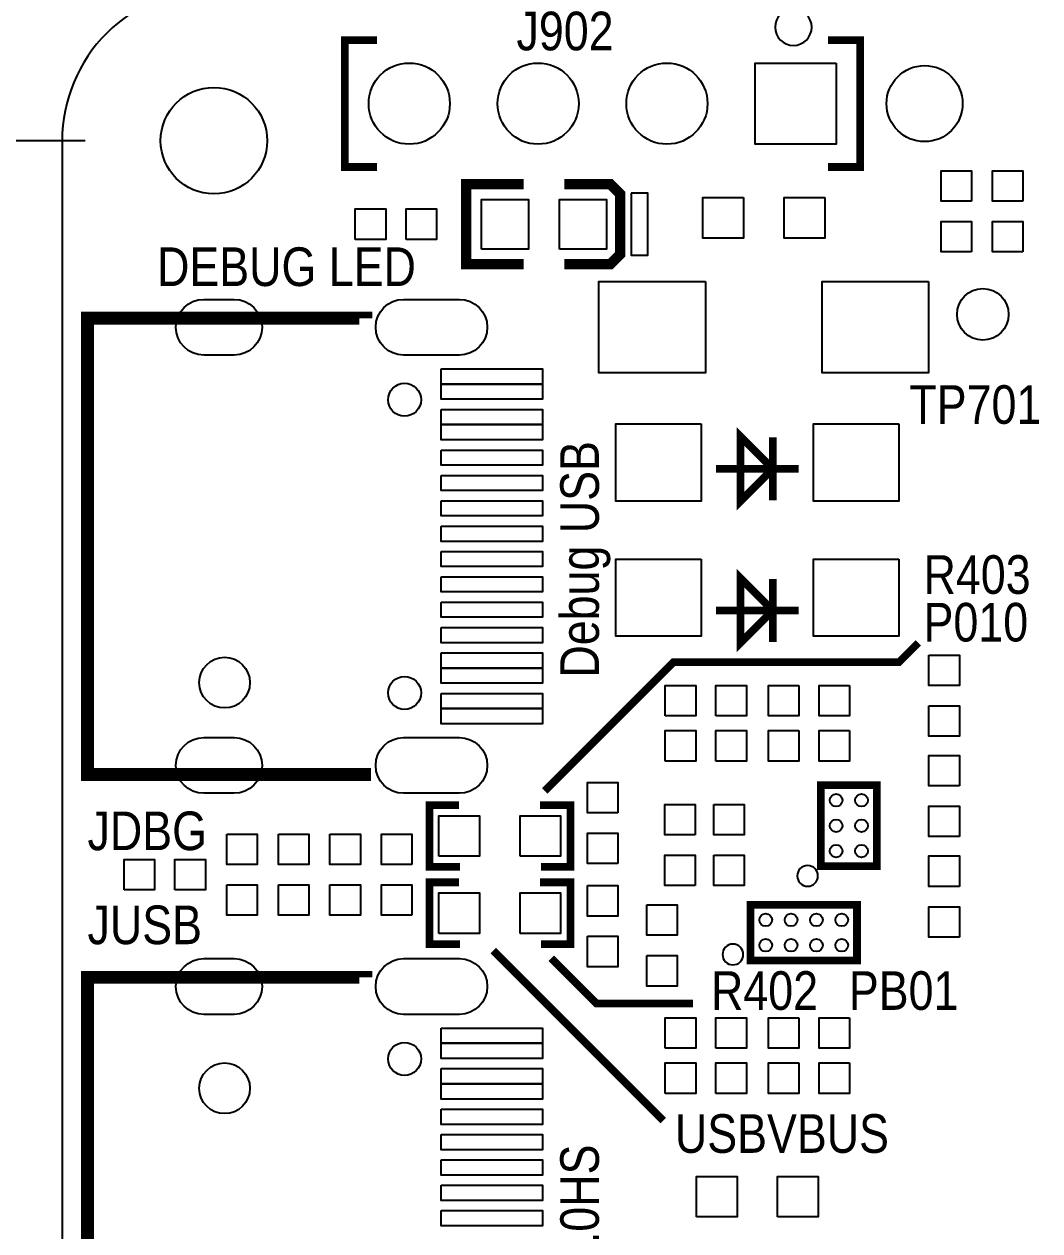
# Model space of a CAD drawing. Extents: x -34 to 106, y -22 to 53.
# Drawn here: x -0.74 to 19.29, y 10.5 to 34.3 of the extents above; entities that cross this region are included whole.
import ezdxf

# ---------------------------------------------------------------- set-up
doc = ezdxf.new("R2010")
doc.units = 0
for name, color, linetype in [('BG_DIMENSION', 132, 'CONTINUOUS'), ('BG_OUTLINE', 1, 'CONTINUOUS'), ('BG_SILKTOP20240221', 40, 'CONTINUOUS'), ('PIN_TOP', 92, 'CONTINUOUS')]:
    doc.layers.add(name, color=color, linetype=linetype)

msp = doc.modelspace()

# ---------------------------------------------------------------- linework, layer by layer
at = {"layer": 'BG_DIMENSION'}
msp.add_lwpolyline([(0.459994, 31.999936), (-25.4, 31.999936)], dxfattribs=at)
at = {"layer": 'BG_OUTLINE'}
msp.add_lwpolyline([(0.007874, 2.999994, 0.414214), (3.007868, 0), (88.507824, 0, 0.414214), (91.507818, 2.999994), (91.507818, 10.500106), (84.807806, 10.500106), (84.807806, 24.500078), (91.507818, 24.500078), (91.507818, 31.999936, 0.414214), (88.507824, 34.99993), (3.007868, 34.99993, 0.414214), (0.007874, 31.999936), (0.007874, 3.999992)], format="xyb", close=True, dxfattribs=at)
at = {"layer": 'BG_SILKTOP20240221'}
for points in [[(14.788134, 34.2392, 1), (14.066266, 34.2392, 1)], [(14.911324, 17.5006, 1), (14.501876, 17.5006, 1)], [(13.438124, 15.9512, 1), (13.028676, 15.9512, 1)]]:
    msp.add_lwpolyline(points, format="xyb", close=True, dxfattribs=at)
for points, const_width in [([(6.21792, 33.980628), (5.58292, 33.980628), (5.58292, 31.48076), (6.21792, 31.48076)], 0.1524), ([(15.10792, 33.980628), (15.74292, 33.980628), (15.74292, 31.48076), (15.10792, 31.48076)], 0.1524), ([(9.108948, 31.14294), (7.974076, 31.14294), (7.974076, 29.56306), (9.108948, 29.56306)], 0.2032), ([(9.909048, 31.14294), (10.816082, 31.14294), (11.009122, 30.9499), (11.009122, 29.7561), (10.816082, 29.56306), (9.909048, 29.56306)], 0.2032), ([(5.9944, 28.4988), (5.9944, 28.500832), (0.508508, 28.500832), (0.508508, 19.499072), (6.099556, 19.499072)], 0.254), ([(13.3858, 26.162), (13.3858, 24.892), (14.0208, 25.527), (13.3858, 26.162)], 0.1524), ([(14.0208, 26.1493), (14.0208, 24.9047)], 0.1524), ([(12.9032, 25.527), (14.5288, 25.527)], 0.1524), ([(13.3858, 23.368), (13.3858, 22.098), (14.0208, 22.733), (13.3858, 23.368)], 0.1524), ([(14.0208, 23.3553), (14.0208, 22.1107)], 0.1524), ([(12.9032, 22.733), (14.5288, 22.733)], 0.1524), ([(9.525, 19.177), (12.065, 21.717), (16.51, 21.717), (16.891, 22.098)], 0.1524), ([(14.96949, 19.2913), (16.06931, 19.2913), (16.06931, 17.6911), (14.96949, 17.6911), (14.96949, 19.2913)], 0.1524), ([(7.83463, 18.8976), (7.2517, 18.8976), (7.2517, 17.6784), (7.851902, 17.6784)], 0.1524), ([(9.45007, 17.6784), (10.033, 17.6784), (10.033, 18.8976), (9.432798, 18.8976)], 0.1524), ([(7.83463, 17.3736), (7.2517, 17.3736), (7.2517, 16.1544), (7.851902, 16.1544)], 0.1524), ([(9.45007, 16.1544), (10.033, 16.1544), (10.033, 17.3736), (9.432798, 17.3736)], 0.1524), ([(13.580364, 16.93291), (15.680436, 16.93291), (15.680436, 15.83309), (13.580364, 15.83309), (13.580364, 16.93291)], 0.1524), ([(11.8618, 12.6746), (8.509, 16.0274)], 0.1524), ([(12.446, 14.986), (10.541, 14.986), (9.652, 15.875)], 0.1524), ([(5.994654, 15.498826), (5.994654, 15.500858), (0.508762, 15.500858), (0.508762, 6.499098), (6.09981, 6.499098)], 0.254)]:
    msp.add_lwpolyline(points, dxfattribs=dict(at, const_width=const_width))
msp.add_lwpolyline([(11.2268, 30.9626), (11.2268, 29.7434), (11.557, 29.7434), (11.557, 30.9626)], close=True, dxfattribs=at)
at = {"layer": 'PIN_TOP'}
for points in [[(15.272893, 33.530667), (15.272893, 31.930721), (13.672947, 31.930721), (13.672947, 33.530667)], [(17.936718, 30.807152), (17.337278, 30.807152), (17.337278, 31.406592), (17.936718, 31.406592)], [(18.952718, 30.807152), (18.353278, 30.807152), (18.353278, 31.406592), (18.952718, 31.406592)], [(8.27405, 29.863034), (8.27405, 30.842966), (9.203944, 30.842966), (9.203944, 29.863034)], [(9.814052, 29.863034), (9.814052, 30.842966), (10.743946, 30.842966), (10.743946, 29.863034)], [(13.44295, 30.88005), (13.44295, 30.07995), (12.64285, 30.07995), (12.64285, 30.88005)], [(15.04315, 30.88005), (15.04315, 30.07995), (14.24305, 30.07995), (14.24305, 30.88005)], [(5.788406, 30.05328), (5.788406, 30.65272), (6.387846, 30.65272), (6.387846, 30.05328)], [(6.78815, 30.05328), (6.78815, 30.65272), (7.38759, 30.65272), (7.38759, 30.05328)], [(17.936718, 29.807408), (17.337278, 29.807408), (17.337278, 30.406848), (17.936718, 30.406848)], [(18.952718, 29.807408), (18.353278, 29.807408), (18.353278, 30.406848), (18.952718, 30.406848)], [(12.693142, 29.221049), (12.693142, 27.420951), (10.59307, 27.420951), (10.59307, 29.221049)], [(17.09293, 29.221049), (17.09293, 27.420951), (14.992858, 27.420951), (14.992858, 29.221049)], [(7.47903, 27.500199), (9.479026, 27.500199), (9.479026, 27.200225), (7.47903, 27.200225)], [(7.47903, 27.200479), (9.479026, 27.200479), (9.479026, 26.900505), (7.47903, 26.900505)], [(7.47903, 26.700099), (9.479026, 26.700099), (9.479026, 26.400125), (7.47903, 26.400125)], [(7.47903, 26.400379), (9.479026, 26.400379), (9.479026, 26.100405), (7.47903, 26.100405)], [(12.60602, 26.413968), (12.60602, 24.894032), (10.926064, 24.894032), (10.926064, 26.413968)], [(16.505936, 26.413968), (16.505936, 24.894032), (14.82598, 24.894032), (14.82598, 26.413968)], [(7.47903, 25.899999), (9.479026, 25.899999), (9.479026, 25.600025), (7.47903, 25.600025)], [(7.47903, 25.399619), (9.479026, 25.399619), (9.479026, 25.099645), (7.47903, 25.099645)], [(7.47903, 24.899239), (9.479026, 24.899239), (9.479026, 24.599265), (7.47903, 24.599265)], [(7.47903, 24.398859), (9.479026, 24.398859), (9.479026, 24.098885), (7.47903, 24.098885)], [(7.47903, 23.901019), (9.479026, 23.901019), (9.479026, 23.601045), (7.47903, 23.601045)], [(12.60602, 23.746968), (12.60602, 22.227032), (10.926064, 22.227032), (10.926064, 23.746968)], [(16.505936, 23.746968), (16.505936, 22.227032), (14.82598, 22.227032), (14.82598, 23.746968)], [(7.47903, 23.400639), (9.479026, 23.400639), (9.479026, 23.100665), (7.47903, 23.100665)], [(7.47903, 22.900259), (9.479026, 22.900259), (9.479026, 22.600285), (7.47903, 22.600285)], [(7.47903, 22.399879), (9.479026, 22.399879), (9.479026, 22.099905), (7.47903, 22.099905)], [(7.47903, 21.899499), (9.479026, 21.899499), (9.479026, 21.599525), (7.47903, 21.599525)], [(17.09928, 21.856192), (17.69872, 21.856192), (17.69872, 21.256752), (17.09928, 21.256752)], [(7.47903, 21.599779), (9.479026, 21.599779), (9.479026, 21.299805), (7.47903, 21.299805)], [(11.900408, 20.65528), (11.900408, 21.25472), (12.499848, 21.25472), (12.499848, 20.65528)], [(12.900152, 20.65528), (12.900152, 21.25472), (13.499592, 21.25472), (13.499592, 20.65528)], [(14.531848, 21.25472), (14.531848, 20.65528), (13.932408, 20.65528), (13.932408, 21.25472)], [(15.531592, 21.25472), (15.531592, 20.65528), (14.932152, 20.65528), (14.932152, 21.25472)], [(7.47903, 21.099399), (9.479026, 21.099399), (9.479026, 20.799425), (7.47903, 20.799425)], [(7.47903, 20.799679), (9.479026, 20.799679), (9.479026, 20.499705), (7.47903, 20.499705)], [(17.09928, 20.856448), (17.69872, 20.856448), (17.69872, 20.257008), (17.09928, 20.257008)], [(11.900408, 19.76628), (11.900408, 20.36572), (12.499848, 20.36572), (12.499848, 19.76628)], [(12.900152, 19.76628), (12.900152, 20.36572), (13.499592, 20.36572), (13.499592, 19.76628)], [(14.531848, 20.36572), (14.531848, 19.76628), (13.932408, 19.76628), (13.932408, 20.36572)], [(15.531592, 20.36572), (15.531592, 19.76628), (14.932152, 19.76628), (14.932152, 20.36572)], [(17.69872, 19.275552), (17.09928, 19.275552), (17.09928, 19.874992), (17.69872, 19.874992)], [(10.96772, 18.742152), (10.36828, 18.742152), (10.36828, 19.341592), (10.96772, 19.341592)], [(12.49172, 18.310352), (11.89228, 18.310352), (11.89228, 18.909792), (12.49172, 18.909792)], [(12.85748, 18.909792), (13.45692, 18.909792), (13.45692, 18.310352), (12.85748, 18.310352)], [(17.69872, 18.275808), (17.09928, 18.275808), (17.09928, 18.875248), (17.69872, 18.875248)], [(7.43585, 17.88795), (7.43585, 18.68805), (8.23595, 18.68805), (8.23595, 17.88795)], [(9.03605, 17.88795), (9.03605, 18.68805), (9.83615, 18.68805), (9.83615, 17.88795)], [(3.25628, 18.325592), (3.85572, 18.325592), (3.85572, 17.726152), (3.25628, 17.726152)], [(4.27228, 18.325592), (4.87172, 18.325592), (4.87172, 17.726152), (4.27228, 17.726152)], [(5.28828, 18.325592), (5.88772, 18.325592), (5.88772, 17.726152), (5.28828, 17.726152)], [(6.90372, 17.726152), (6.30428, 17.726152), (6.30428, 18.325592), (6.90372, 18.325592)], [(10.96772, 17.742408), (10.36828, 17.742408), (10.36828, 18.341848), (10.96772, 18.341848)], [(12.49172, 17.310608), (11.89228, 17.310608), (11.89228, 17.910048), (12.49172, 17.910048)], [(12.85748, 17.910048), (13.45692, 17.910048), (13.45692, 17.310608), (12.85748, 17.310608)], [(17.69872, 17.294352), (17.09928, 17.294352), (17.09928, 17.893792), (17.69872, 17.893792)], [(1.232408, 17.22628), (1.232408, 17.82572), (1.831848, 17.82572), (1.831848, 17.22628)], [(2.232152, 17.22628), (2.232152, 17.82572), (2.831592, 17.82572), (2.831592, 17.22628)], [(3.25628, 17.325848), (3.85572, 17.325848), (3.85572, 16.726408), (3.25628, 16.726408)], [(4.27228, 17.325848), (4.87172, 17.325848), (4.87172, 16.726408), (4.27228, 16.726408)], [(5.28828, 17.325848), (5.88772, 17.325848), (5.88772, 16.726408), (5.28828, 16.726408)], [(6.90372, 16.726408), (6.30428, 16.726408), (6.30428, 17.325848), (6.90372, 17.325848)], [(7.43585, 16.36395), (7.43585, 17.16405), (8.23595, 17.16405), (8.23595, 16.36395)], [(9.03605, 16.36395), (9.03605, 17.16405), (9.83615, 17.16405), (9.83615, 16.36395)], [(10.36828, 17.309592), (10.96772, 17.309592), (10.96772, 16.710152), (10.36828, 16.710152)], [(11.53668, 16.928592), (12.13612, 16.928592), (12.13612, 16.329152), (11.53668, 16.329152)], [(17.69872, 16.294608), (17.09928, 16.294608), (17.09928, 16.894048), (17.69872, 16.894048)], [(10.36828, 16.309848), (10.96772, 16.309848), (10.96772, 15.710408), (10.36828, 15.710408)], [(11.53668, 15.928848), (12.13612, 15.928848), (12.13612, 15.329408), (11.53668, 15.329408)], [(11.900408, 14.10208), (11.900408, 14.70152), (12.499848, 14.70152), (12.499848, 14.10208)], [(12.900152, 14.10208), (12.900152, 14.70152), (13.499592, 14.70152), (13.499592, 14.10208)], [(14.531848, 14.70152), (14.531848, 14.10208), (13.932408, 14.10208), (13.932408, 14.70152)], [(15.531592, 14.70152), (15.531592, 14.10208), (14.932152, 14.10208), (14.932152, 14.70152)], [(7.479284, 14.500225), (9.47928, 14.500225), (9.47928, 14.200251), (7.479284, 14.200251)], [(7.479284, 14.200505), (9.47928, 14.200505), (9.47928, 13.900531), (7.479284, 13.900531)], [(11.900408, 13.21308), (11.900408, 13.81252), (12.499848, 13.81252), (12.499848, 13.21308)], [(12.900152, 13.21308), (12.900152, 13.81252), (13.499592, 13.81252), (13.499592, 13.21308)], [(14.531848, 13.81252), (14.531848, 13.21308), (13.932408, 13.21308), (13.932408, 13.81252)], [(15.531592, 13.81252), (15.531592, 13.21308), (14.932152, 13.21308), (14.932152, 13.81252)], [(7.479284, 13.700125), (9.47928, 13.700125), (9.47928, 13.400151), (7.479284, 13.400151)], [(7.479284, 13.400405), (9.47928, 13.400405), (9.47928, 13.100431), (7.479284, 13.100431)], [(7.479284, 12.900025), (9.47928, 12.900025), (9.47928, 12.600051), (7.479284, 12.600051)], [(7.479284, 12.399645), (9.47928, 12.399645), (9.47928, 12.099671), (7.479284, 12.099671)], [(7.479284, 11.899265), (9.47928, 11.899265), (9.47928, 11.599291), (7.479284, 11.599291)], [(12.51585, 10.77595), (12.51585, 11.57605), (13.31595, 11.57605), (13.31595, 10.77595)], [(14.11605, 10.77595), (14.11605, 11.57605), (14.91615, 11.57605), (14.91615, 10.77595)], [(7.479284, 11.398885), (9.47928, 11.398885), (9.47928, 11.098911), (7.479284, 11.098911)], [(7.479284, 10.901045), (9.47928, 10.901045), (9.47928, 10.601071), (7.479284, 10.601071)]]:
    msp.add_lwpolyline(points, close=True, dxfattribs=at)
for points in [[(3.399028, 27.770582), (2.799588, 27.770582, -1), (2.799588, 28.870402), (3.399028, 28.870402, -1)], [(7.840218, 27.770582), (6.740398, 27.770582, -1), (6.740398, 28.870402), (7.840218, 28.870402, -1)], [(3.399028, 19.129502), (2.799588, 19.129502, -1), (2.799588, 20.229322), (3.399028, 20.229322, -1)], [(7.840218, 19.129502), (6.740398, 19.129502, -1), (6.740398, 20.229322), (7.840218, 20.229322, -1)], [(3.399282, 14.770608), (2.799842, 14.770608, -1), (2.799842, 15.870428), (3.399282, 15.870428, -1)], [(7.840472, 14.770608), (6.740652, 14.770608, -1), (6.740652, 15.870428), (7.840472, 15.870428, -1)]]:
    msp.add_lwpolyline(points, format="xyb", close=True, dxfattribs=at)
for centre, radius in [((6.85292, 32.730694), 0.799973), ((9.39292, 32.730694), 0.799973), ((11.93292, 32.730694), 0.799973), ((17.01292, 32.730694), 0.750062), ((2.999994, 31.999936), 1.050036), ((18.161, 28.575), 0.508), ((6.759448, 26.890472), 0.324993), ((3.211576, 21.312124), 0.499999), ((6.759448, 21.109432), 0.324993), ((15.269464, 18.991326), 0.124968), ((15.769336, 18.991326), 0.124968), ((15.269464, 18.4912), 0.124968), ((15.769336, 18.4912), 0.124968), ((15.269464, 17.991074), 0.124968), ((15.769336, 17.991074), 0.124968), ((13.880338, 16.632936), 0.124968), ((14.380464, 16.632936), 0.124968), ((14.880336, 16.632936), 0.124968), ((15.380462, 16.632936), 0.124968), ((13.880338, 16.133064), 0.124968), ((14.380464, 16.133064), 0.124968), ((14.880336, 16.133064), 0.124968), ((15.380462, 16.133064), 0.124968), ((6.759702, 13.890498), 0.324993), ((3.211576, 13.31214), 0.499999)]:
    msp.add_circle(centre, radius, dxfattribs=at)

# ---------------------------------------------------------------- texts
at = {"layer": 'BG_SILKTOP20240221', "width": 0.866667}
for s, p in [('J902', (8.9662, 33.782)), ('DEBUG LED', (1.8796, 29.1338)), ('TP701', (16.7132, 26.416)), ('R403', (16.9926, 23.0632)), ('P010', (16.9926, 22.1234)), ('JDBG', (0.508, 18.0086)), ('JUSB', (0.508, 16.1544)), ('R402', (12.8016, 14.859)), ('PB01', (15.5194, 14.859)), ('USBVBUS', (12.0904, 12.0396))]:
    msp.add_text(s, height=0.762, dxfattribs=at).set_placement(p)
for s, p in [('Debug USB', (10.5918, 21.4122)), ('RA8 USB2.0HS', (10.5918, 5.969))]:
    msp.add_text(s, height=0.762, rotation=90, dxfattribs=at).set_placement(p)

doc.saveas('drawing.dxf')
